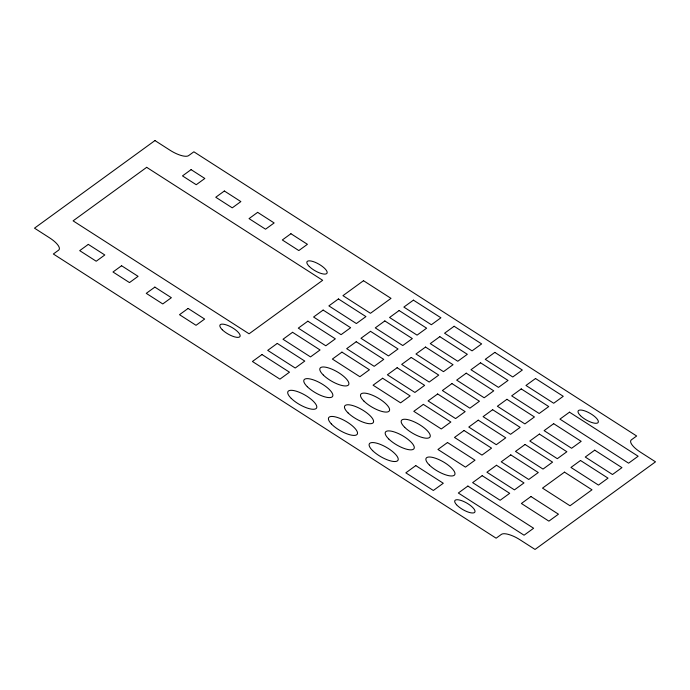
<?xml version="1.0" encoding="UTF-8"?>
<svg xmlns="http://www.w3.org/2000/svg" width="690" height="690" viewBox="0 0 690 690"><rect width="100%" height="100%" fill="white"/><g stroke="black" fill="none" stroke-linecap="round" stroke-linejoin="round"><path stroke-width="1.03" d="M154.957 140.562L34.5 228.166L49.628 237.878A16.5 5.451 29.9 0 1 58.598 250.177L53.346 253.998L496.127 538.2L501.389 534.379A16.5 5.451 29.9 0 1 519.915 539.727L535.043 549.438L655.5 461.834L640.372 452.123A16.5 5.451 29.9 0 1 631.402 439.823L636.654 436.002L193.873 151.8L188.612 155.621A16.5 5.451 29.9 0 1 170.085 150.273L154.957 140.562M146.677 167.334L73.097 220.852L249.081 333.805L322.661 280.295L146.677 167.334M88.303 244.389L79.704 250.643L96.212 261.234L104.802 254.981L88.303 244.389M191.087 169.637L182.488 175.898L196.236 184.722L204.835 178.469L191.087 169.637M121.578 265.745L112.988 271.998L129.487 282.589L138.078 276.336L121.578 265.745M224.362 191.001L215.763 197.254L232.263 207.845L240.862 201.592L224.362 191.001M154.853 287.109L146.263 293.353L162.762 303.945L171.362 297.701L154.853 287.109M257.637 212.356L249.038 218.618L265.538 229.201L274.146 222.948L257.637 212.356M188.103 308.447L179.504 314.692L196.038 325.309L204.637 319.056L188.103 308.447M290.921 233.72L282.322 239.973L298.822 250.565L307.421 244.312L290.921 233.72M261.976 354.548L252.419 361.491L279.924 379.146L289.481 372.195L261.976 354.548M277.268 343.422L267.711 350.373L295.216 368.029L304.773 361.077L277.268 343.422M292.56 332.304L283.004 339.256L310.5 356.911L320.057 349.959L292.56 332.304M307.852 321.186L298.296 328.138L325.792 345.785L335.349 338.842L307.852 321.186M323.136 310.069L313.579 317.021L341.084 334.667L350.641 327.716L323.136 310.069M338.428 298.951L328.871 305.894L356.376 323.55L365.933 316.598L338.428 298.951M363.501 280.709L342.956 295.656L370.461 313.303L391.006 298.365L363.501 280.709M341.938 352.124L332.382 359.067L359.887 376.723L369.443 369.771L341.938 352.124M356.238 341.723L346.682 348.674L374.178 366.33L383.735 359.378L356.238 341.723M370.53 331.329L360.974 338.281L388.479 355.928L398.035 348.976L370.53 331.329M384.83 320.928L375.274 327.879L402.77 345.535L412.327 338.583L384.83 320.928M399.122 310.535L389.565 317.486L417.071 335.133L426.627 328.19L399.122 310.535M413.422 300.141L403.866 307.085L431.362 324.74L440.919 317.788L413.422 300.141M382.639 378.249L373.083 385.193L400.588 402.848L410.145 395.896L382.639 378.249M397.13 367.71L387.383 374.799L414.888 392.455L424.635 385.365L397.13 367.71M411.231 357.454L401.675 364.406L429.18 382.053L438.737 375.101L411.231 357.454M425.532 347.053L415.975 354.005L443.48 371.66L453.037 364.708L425.532 347.053M439.823 336.66L430.267 343.611L457.772 361.258L467.328 354.315L439.823 336.66M454.124 326.267L444.567 333.21L472.072 350.865L481.629 343.913L454.124 326.267M423.349 404.375L413.793 411.318L441.29 428.973L450.846 422.021L423.349 404.375M437.641 393.973L428.085 400.925L455.59 418.58L465.146 411.628L437.641 393.973M451.941 383.58L442.385 390.531L469.881 408.178L479.438 401.235L451.941 383.58M466.233 373.178L456.677 380.13L484.182 397.785L493.738 390.833L466.233 373.178M480.533 362.785L470.977 369.737L498.473 387.383L508.03 380.44L480.533 362.785M494.825 352.392L485.268 359.335L512.774 376.99L522.33 370.038L494.825 352.392M415.777 465.603L405.841 472.831L433.346 490.478L443.282 483.25L415.777 465.603M447.508 442.523L437.952 449.475L465.457 467.13L475.013 460.178L447.508 442.523M464.051 430.5L454.494 437.443L481.991 455.098L491.547 448.146L464.051 430.5M478.248 420.167L468.786 427.05L496.291 444.705L505.753 437.822L478.248 420.167M492.643 409.705L483.086 416.656L510.591 434.303L520.148 427.36L492.643 409.705M506.934 399.303L497.378 406.255L524.883 423.91L534.44 416.958L506.934 399.303M521.235 388.91L511.678 395.862L539.183 413.508L548.74 406.565L521.235 388.91M535.526 378.517L525.97 385.46L553.699 403.253L563.256 396.31L535.526 378.517M467.889 486.062L458.332 493.014L524.064 535.207L533.62 528.255L467.889 486.062M482.189 475.669L472.633 482.62L500.138 500.267L509.694 493.324L482.189 475.669M496.481 465.267L486.924 472.219L514.43 489.874L523.986 482.922L496.481 465.267M510.781 454.874L501.225 461.826L528.73 479.472L538.286 472.529L510.781 454.874M525.073 444.481L515.516 451.424L543.021 469.079L552.578 462.127L525.073 444.481M539.373 434.079L529.817 441.031L557.322 458.686L566.878 451.734L539.373 434.079M553.673 423.686L544.117 430.638L571.613 448.284L581.17 441.333L553.673 423.686M569.491 412.18L559.935 419.123L628.581 463.188L638.138 456.237L569.491 412.18M530.946 496.533L521.39 503.484L548.895 521.14L558.452 514.188L530.946 496.533M564.498 472.141L542.513 488.123L570.018 505.779L591.994 489.797L564.498 472.141M580.514 460.489L570.958 467.441L598.463 485.087L608.019 478.144L580.514 460.489M594.72 450.165L585.258 457.039L612.487 474.513L621.949 467.639L594.72 450.165M372.652 450.648A16.5 5.451 29.9 0 0 397.423 460.877A16.5 5.451 29.9 0 0 380.932 444.627A16.5 5.451 29.9 0 0 372.652 450.648M429.422 465.095A16.5 5.451 29.9 0 0 454.184 475.324A16.5 5.451 29.9 0 0 437.702 459.074A16.5 5.451 29.9 0 0 429.422 465.095M364.035 401.192A16.5 5.451 29.9 0 0 388.806 411.421A16.5 5.451 29.9 0 0 372.315 395.172A16.5 5.451 29.9 0 0 364.035 401.192M222.284 329.76A11.549 3.821 29.9 0 0 239.611 336.918A11.549 3.821 29.9 0 0 228.071 325.551A11.549 3.821 29.9 0 0 222.284 329.76M309.336 266.53A11.549 3.821 29.9 0 0 326.646 273.628A11.549 3.821 29.9 0 0 315.011 262.243A11.549 3.821 29.9 0 0 309.336 266.53M580.471 415.682A11.549 3.821 29.9 0 0 597.807 422.841A11.549 3.821 29.9 0 0 586.259 411.464A11.549 3.821 29.9 0 0 580.471 415.682M456.539 504.735A11.549 3.821 29.9 0 0 474.116 512.73A11.549 3.821 29.9 0 0 463.913 501.578A11.549 3.821 29.9 0 0 456.539 504.735M291.249 398.397A16.5 5.451 29.9 0 0 316.011 408.627A16.5 5.451 29.9 0 0 299.529 392.377A16.5 5.451 29.9 0 0 291.249 398.397M323.334 375.067A16.5 5.451 29.9 0 0 348.096 385.296A16.5 5.451 29.9 0 0 331.614 369.047A16.5 5.451 29.9 0 0 323.334 375.067M331.321 423.876A16.5 5.451 29.9 0 0 356.351 434.976A16.5 5.451 29.9 0 0 341.231 418.934A16.5 5.451 29.9 0 0 331.321 423.876M404.711 427.334A16.5 5.451 29.9 0 0 429.473 437.564A16.5 5.451 29.9 0 0 412.991 421.314A16.5 5.451 29.9 0 0 404.711 427.334M388.72 438.969A16.5 5.451 29.9 0 0 413.483 449.199A16.5 5.451 29.9 0 0 396.991 432.949A16.5 5.451 29.9 0 0 388.72 438.969M307.309 386.719A16.5 5.451 29.9 0 0 332.08 396.948A16.5 5.451 29.9 0 0 315.589 380.699A16.5 5.451 29.9 0 0 307.309 386.719M348.01 412.844A16.5 5.451 29.9 0 0 372.781 423.074A16.5 5.451 29.9 0 0 356.29 406.824A16.5 5.451 29.9 0 0 348.01 412.844"/></g></svg>
